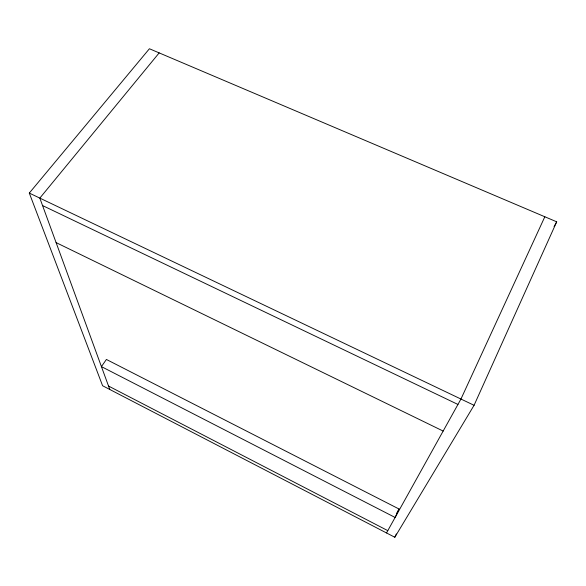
<?xml version="1.0" encoding="UTF-8"?>
<svg xmlns="http://www.w3.org/2000/svg" width="586" height="586" viewBox="0 0 586 586"><rect width="100%" height="100%" fill="white"/><g stroke="black" fill="none" stroke-linecap="round" stroke-linejoin="round"><path stroke-width="0.88" d="M474.067 405.3L556.7 221.808L149.415 48.748L29.3 193.08L102.594 385.742L394.81 537.252L474.067 405.3L29.3 193.08M544.833 216.761L460.955 399.044L386.511 532.952M394.81 537.252L396.334 533.949M399.059 509.029L395.118 517.467L101.422 366.609L106.403 359.452L399.059 509.029L396.414 513.812M554.056 226.606L556.7 221.808M159.18 52.894L39.833 198.105L109.78 389.463M42.566 205.561L457.952 404.45M56.102 242.604L443.155 431.062M108.535 386.049L387.793 530.645"/></g></svg>
